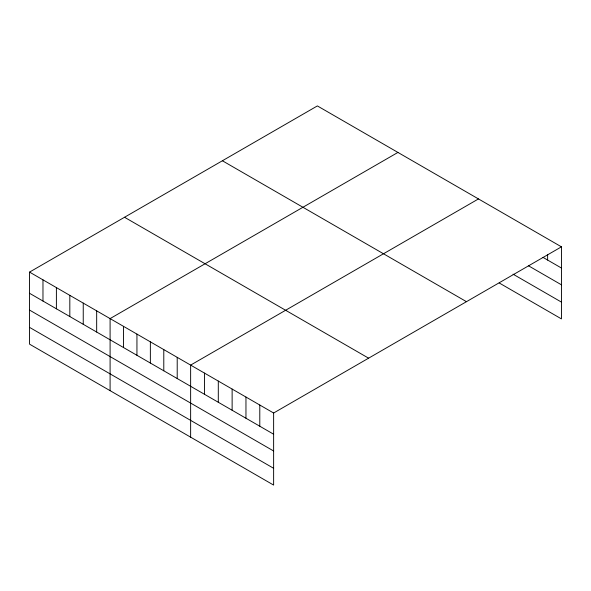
<?xml version="1.0" encoding="UTF-8"?>
<svg xmlns="http://www.w3.org/2000/svg" width="591" height="591" viewBox="0 0 591 591"><rect width="100%" height="100%" fill="white"/><g stroke="black" fill="none" stroke-linecap="round" stroke-linejoin="round"><path stroke-width="0.89" d="M29.55 272.104L273.626 413.013L273.626 485.078L29.55 344.161L29.55 272.104L317.374 105.922L561.45 246.839L561.45 318.896L499.21 282.963M397.92 152.426L110.096 318.601L110.096 390.666M478.466 198.931L190.634 365.105L190.634 437.163M273.626 413.013L561.45 246.839M543.011 257.388L561.45 268.033M528.413 265.743L561.45 284.818M513.04 274.165L561.45 302.112M222.393 160.767L466.469 301.676M124.531 217.266L368.607 358.176M29.55 293.291L273.626 434.208M29.55 310.083L273.626 450.992M29.55 327.377L273.626 468.286M547.621 254.522L547.621 260.047M259.789 405.027L259.789 426.222M245.959 397.049L245.959 418.236M232.13 389.063L232.13 410.25M218.301 381.077L218.301 402.272M204.471 373.091L204.471 394.286M177.211 357.356L177.211 378.55M163.788 349.606L163.788 370.801M150.365 341.857L150.365 363.044M136.942 334.1L136.942 355.294M123.519 326.35L123.519 347.545M96.673 310.851L96.673 332.046M83.242 303.102L83.242 324.296M69.819 295.352L69.819 316.547M56.396 287.603L56.396 308.798M42.973 279.853L42.973 301.048"/></g></svg>
